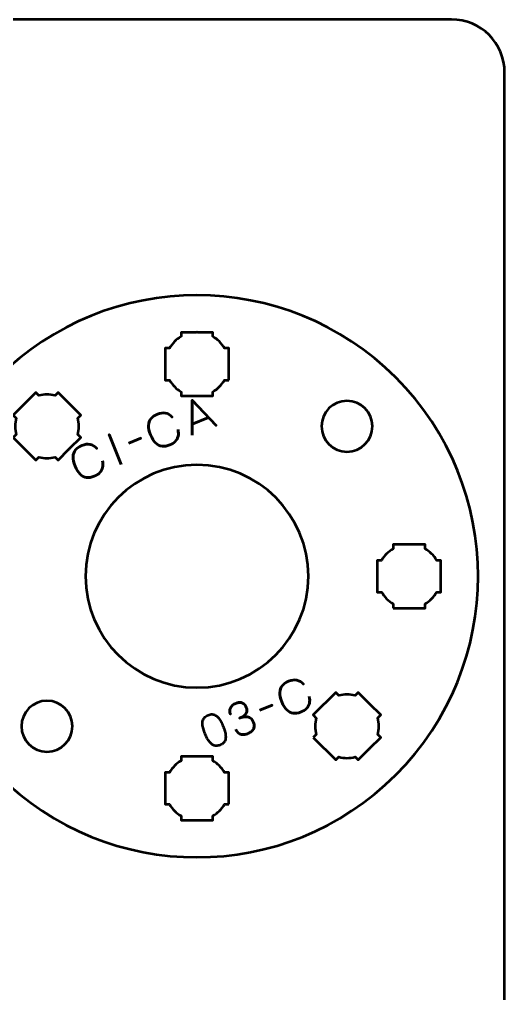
# Model space of a CAD drawing. Header units: centimetres. Extents: x -21 to 0, y -29.7 to 0.
# Drawn here: x -4.57 to 0.01, y -9.18 to 0 of the extents above; entities that cross this region are included whole.
import ezdxf

# ---------------------------------------------------------------- set-up
doc = ezdxf.new("R2010")
doc.units = ezdxf.units.CM
doc.header["$MEASUREMENT"] = 0
doc.layers.add('Layer 1', color=7, linetype='Continuous')

msp = doc.modelspace()

# ---------------------------------------------------------------- linework, layer by layer
at = {"layer": 'Layer 1', "color": 1, "lineweight": 53}
msp.add_open_spline([(-21.00003, -29.19995), (-21.00003, -29.19995), (-21.00003, -5.29992), (-21.00003, -5.29992), (-21.00003, -5.29992), (-21.00003, -5.21709), (-20.93286, -5.14992), (-20.85003, -5.14992), (-20.85003, -5.14992), (-20.7672, -5.14992), (-20.70003, -5.08275), (-20.70003, -4.99992), (-20.70003, -4.99992), (-20.70003, -4.91709), (-20.7672, -4.84992), (-20.85003, -4.84992), (-20.85003, -4.84992), (-20.93286, -4.84992), (-21.00003, -4.78275), (-21.00003, -4.69992), (-21.00003, -4.69992), (-21.00003, -4.61709), (-20.93286, -4.54992), (-20.85003, -4.54992), (-20.85003, -4.54992), (-20.7672, -4.54992), (-20.70003, -4.48275), (-20.70003, -4.39992), (-20.70003, -4.39992), (-20.70003, -4.31709), (-20.7672, -4.24992), (-20.85003, -4.24992), (-20.85003, -4.24992), (-20.93286, -4.24992), (-21.00003, -4.18275), (-21.00003, -4.09992), (-21.00003, -4.09992), (-21.00003, -4.01709), (-20.93286, -3.94992), (-20.85003, -3.94992), (-20.85003, -3.94992), (-20.7672, -3.94992), (-20.70003, -3.88275), (-20.70003, -3.79992), (-20.70003, -3.79992), (-20.70003, -3.71709), (-20.7672, -3.64992), (-20.85003, -3.64992), (-20.85003, -3.64992), (-20.93286, -3.64992), (-21.00003, -3.58275), (-21.00003, -3.49992), (-21.00003, -3.49992), (-21.00003, -3.41709), (-20.93286, -3.34992), (-20.85003, -3.34992), (-20.85003, -3.34992), (-20.7672, -3.34992), (-20.70003, -3.28275), (-20.70003, -3.19992), (-20.70003, -3.19992), (-20.70003, -3.11709), (-20.7672, -3.04992), (-20.85003, -3.04992), (-20.85003, -3.04992), (-20.93286, -3.04992), (-21.00003, -2.98275), (-21.00003, -2.89992), (-21.00003, -2.89992), (-21.00003, -2.81709), (-20.93286, -2.74992), (-20.85003, -2.74992), (-20.85003, -2.74992), (-20.7672, -2.74992), (-20.70003, -2.68275), (-20.70003, -2.59992), (-20.70003, -2.59992), (-20.70003, -2.51709), (-20.7672, -2.44992), (-20.85003, -2.44992), (-20.85003, -2.44992), (-20.93286, -2.44992), (-21.00003, -2.38275), (-21.00003, -2.29992), (-21.00003, -2.29992), (-21.00003, -2.21709), (-20.93286, -2.14992), (-20.85003, -2.14992), (-20.85003, -2.14992), (-20.7672, -2.14992), (-20.70003, -2.08275), (-20.70003, -1.99992), (-20.70003, -1.99992), (-20.70003, -1.91709), (-20.7672, -1.84992), (-20.85003, -1.84992), (-20.85003, -1.84992), (-20.93286, -1.84992), (-21.00003, -1.78275), (-21.00003, -1.69992), (-21.00003, -1.69992), (-21.00003, -1.61709), (-20.93286, -1.54992), (-20.85003, -1.54992), (-20.85003, -1.54992), (-20.7672, -1.54992), (-20.70003, -1.48275), (-20.70003, -1.39992), (-20.70003, -1.39992), (-20.70003, -1.31709), (-20.7672, -1.24992), (-20.85003, -1.24992), (-20.85003, -1.24992), (-20.93286, -1.24992), (-21.00003, -1.18275), (-21.00003, -1.09992), (-21.00003, -1.09992), (-21.00003, -1.09992), (-21.00003, -0.49992), (-21.00003, -0.49992), (-21.00003, -0.49992), (-21.00003, -0.22295), (-20.77694, 0.00004), (-20.49994, 0.00004), (-20.49994, 0.00004), (-20.49994, 0.00004), (-0.50008, 0.00004), (-0.50008, 0.00004), (-0.50008, 0.00004), (-0.22294, 0.00004), (0.00002, -0.22295), (0.00002, -0.49992), (0.00002, -0.49992), (0.00002, -0.49992), (0.00002, -29.19995), (0.00002, -29.19995), (0.00002, -29.19995), (0.00002, -29.47695), (-0.22294, -29.70004), (-0.50008, -29.70004), (-0.50008, -29.70004), (-0.50008, -29.70004), (-20.49994, -29.70004), (-20.49994, -29.70004), (-20.49994, -29.70004), (-20.77694, -29.70004), (-21.00003, -29.47695), (-21.00003, -29.19995)], degree=3, knots=[0, 0, 0, 0, 0.027027, 0.027027, 0.027027, 0.027027, 0.0540541, 0.0540541, 0.0540541, 0.0540541, 0.0810811, 0.0810811, 0.0810811, 0.0810811, 0.1081081, 0.1081081, 0.1081081, 0.1081081, 0.1351351, 0.1351351, 0.1351351, 0.1351351, 0.1621622, 0.1621622, 0.1621622, 0.1621622, 0.1891892, 0.1891892, 0.1891892, 0.1891892, 0.2162162, 0.2162162, 0.2162162, 0.2162162, 0.2432432, 0.2432432, 0.2432432, 0.2432432, 0.2702703, 0.2702703, 0.2702703, 0.2702703, 0.2972973, 0.2972973, 0.2972973, 0.2972973, 0.3243243, 0.3243243, 0.3243243, 0.3243243, 0.3513514, 0.3513514, 0.3513514, 0.3513514, 0.3783784, 0.3783784, 0.3783784, 0.3783784, 0.4054054, 0.4054054, 0.4054054, 0.4054054, 0.4324324, 0.4324324, 0.4324324, 0.4324324, 0.4594595, 0.4594595, 0.4594595, 0.4594595, 0.4864865, 0.4864865, 0.4864865, 0.4864865, 0.5135135, 0.5135135, 0.5135135, 0.5135135, 0.5405405, 0.5405405, 0.5405405, 0.5405405, 0.5675676, 0.5675676, 0.5675676, 0.5675676, 0.5945946, 0.5945946, 0.5945946, 0.5945946, 0.6216216, 0.6216216, 0.6216216, 0.6216216, 0.6486486, 0.6486486, 0.6486486, 0.6486486, 0.6756757, 0.6756757, 0.6756757, 0.6756757, 0.7027027, 0.7027027, 0.7027027, 0.7027027, 0.7297297, 0.7297297, 0.7297297, 0.7297297, 0.7567568, 0.7567568, 0.7567568, 0.7567568, 0.7837838, 0.7837838, 0.7837838, 0.7837838, 0.8108108, 0.8108108, 0.8108108, 0.8108108, 0.8378378, 0.8378378, 0.8378378, 0.8378378, 0.8648649, 0.8648649, 0.8648649, 0.8648649, 0.8918919, 0.8918919, 0.8918919, 0.8918919, 0.9189189, 0.9189189, 0.9189189, 0.9189189, 0.9459459, 0.9459459, 0.9459459, 0.9459459, 0.972973, 0.972973, 0.972973, 0.972973, 1, 1, 1, 1], dxfattribs=at)
at = {"layer": 'Layer 1', "color": 3, "lineweight": 53}
msp.add_open_spline([(-4.77383, -3.37616), (-3.73913, -2.34146), (-2.06089, -2.34146), (-1.02616, -3.37619), (-1.02616, -3.37619), (0.00854, -4.41089), (0.00854, -6.08913), (-1.02616, -7.12383), (-1.02616, -7.12383), (-2.06089, -8.15855), (-3.73913, -8.15855), (-4.77383, -7.12385), (-4.77383, -7.12385), (-5.80856, -6.08913), (-5.80856, -4.41089), (-4.77383, -3.37616)], degree=3, knots=[0, 0, 0, 0, 0.25, 0.25, 0.25, 0.25, 0.5, 0.5, 0.5, 0.5, 0.75, 0.75, 0.75, 0.75, 1, 1, 1, 1], dxfattribs=at)
at = {"layer": 'Layer 1', "lineweight": 53}
for points, knots in [([(-2.59998, -3.39998), (-2.59998, -3.39998), (-2.64018, -3.39998), (-2.64018, -3.39998), (-2.64018, -3.39998), (-2.66651, -3.4455), (-2.70447, -3.48343), (-2.74998, -3.50976), (-2.74998, -3.50976), (-2.74998, -3.50976), (-2.74998, -3.54998), (-2.74998, -3.54998), (-2.74998, -3.54998), (-2.74998, -3.54998), (-3.04998, -3.54998), (-3.04998, -3.54998), (-3.04998, -3.54998), (-3.04998, -3.54998), (-3.04998, -3.50979), (-3.04998, -3.50979), (-3.04998, -3.50979), (-3.09551, -3.48346), (-3.1335, -3.44551), (-3.15986, -3.39998), (-3.15986, -3.39998), (-3.15986, -3.39998), (-3.19998, -3.39998), (-3.19998, -3.39998), (-3.19998, -3.39998), (-3.19998, -3.39998), (-3.19998, -3.25456), (-3.19998, -3.25456), (-3.19998, -3.25456), (-3.19998, -3.25456), (-3.20004, -3.24991), (-3.20004, -3.24991), (-3.20004, -3.24991), (-3.20004, -3.24991), (-3.19998, -3.24527), (-3.19998, -3.24527), (-3.19998, -3.24527), (-3.19998, -3.24527), (-3.19998, -3.09998), (-3.19998, -3.09998), (-3.19998, -3.09998), (-3.19998, -3.09998), (-3.15991, -3.09998), (-3.15991, -3.09998), (-3.15991, -3.09998), (-3.13356, -3.05441), (-3.09556, -3.0164), (-3.04998, -2.99004), (-3.04998, -2.99004), (-3.04998, -2.99004), (-3.04998, -2.94998), (-3.04998, -2.94998), (-3.04998, -2.94998), (-3.04998, -2.94998), (-2.9067, -2.94998), (-2.9067, -2.94998), (-2.9067, -2.94998), (-2.9067, -2.94998), (-2.90003, -2.9499), (-2.90003, -2.9499), (-2.90003, -2.9499), (-2.90003, -2.9499), (-2.89335, -2.94998), (-2.89335, -2.94998), (-2.89335, -2.94998), (-2.89335, -2.94998), (-2.74998, -2.94998), (-2.74998, -2.94998), (-2.74998, -2.94998), (-2.74998, -2.94998), (-2.74998, -2.99008), (-2.74998, -2.99008), (-2.74998, -2.99008), (-2.70444, -3.01644), (-2.66646, -3.05443), (-2.64013, -3.09998), (-2.64013, -3.09998), (-2.64013, -3.09998), (-2.59998, -3.09998), (-2.59998, -3.09998), (-2.59998, -3.09998), (-2.59998, -3.09998), (-2.59998, -3.39998), (-2.59998, -3.39998)], [0, 0, 0, 0, 0.0454545, 0.0454545, 0.0454545, 0.0454545, 0.0909091, 0.0909091, 0.0909091, 0.0909091, 0.1363636, 0.1363636, 0.1363636, 0.1363636, 0.1818182, 0.1818182, 0.1818182, 0.1818182, 0.2272727, 0.2272727, 0.2272727, 0.2272727, 0.2727273, 0.2727273, 0.2727273, 0.2727273, 0.3181818, 0.3181818, 0.3181818, 0.3181818, 0.3636364, 0.3636364, 0.3636364, 0.3636364, 0.4090909, 0.4090909, 0.4090909, 0.4090909, 0.4545455, 0.4545455, 0.4545455, 0.4545455, 0.5, 0.5, 0.5, 0.5, 0.5454545, 0.5454545, 0.5454545, 0.5454545, 0.5909091, 0.5909091, 0.5909091, 0.5909091, 0.6363636, 0.6363636, 0.6363636, 0.6363636, 0.6818182, 0.6818182, 0.6818182, 0.6818182, 0.7272727, 0.7272727, 0.7272727, 0.7272727, 0.7727273, 0.7727273, 0.7727273, 0.7727273, 0.8181818, 0.8181818, 0.8181818, 0.8181818, 0.8636364, 0.8636364, 0.8636364, 0.8636364, 0.9090909, 0.9090909, 0.9090909, 0.9090909, 0.9545455, 0.9545455, 0.9545455, 0.9545455, 1, 1, 1, 1]), ([(-4.63246, -3.94182), (-4.63246, -3.94182), (-4.60404, -3.91339), (-4.60404, -3.91339), (-4.60404, -3.91339), (-4.61761, -3.86259), (-4.61759, -3.80893), (-4.60402, -3.75813), (-4.60402, -3.75813), (-4.60402, -3.75813), (-4.63246, -3.72969), (-4.63246, -3.72969), (-4.63246, -3.72969), (-4.63246, -3.72969), (-4.42033, -3.51756), (-4.42033, -3.51756), (-4.42033, -3.51756), (-4.42033, -3.51756), (-4.39191, -3.54597), (-4.39191, -3.54597), (-4.39191, -3.54597), (-4.3411, -3.5324), (-4.2874, -3.53237), (-4.23657, -3.54593), (-4.23657, -3.54593), (-4.23657, -3.54593), (-4.2082, -3.51756), (-4.2082, -3.51756), (-4.2082, -3.51756), (-4.2082, -3.51756), (-4.10537, -3.62038), (-4.10537, -3.62038), (-4.10537, -3.62038), (-4.10537, -3.62038), (-4.10204, -3.62363), (-4.10204, -3.62363), (-4.10204, -3.62363), (-4.10204, -3.62363), (-4.0988, -3.62695), (-4.0988, -3.62695), (-4.0988, -3.62695), (-4.0988, -3.62695), (-3.99607, -3.72969), (-3.99607, -3.72969), (-3.99607, -3.72969), (-3.99607, -3.72969), (-4.0244, -3.75802), (-4.0244, -3.75802), (-4.0244, -3.75802), (-4.01081, -3.80888), (-4.0108, -3.86262), (-4.02439, -3.91349), (-4.02439, -3.91349), (-4.02439, -3.91349), (-3.99607, -3.94182), (-3.99607, -3.94182), (-3.99607, -3.94182), (-3.99607, -3.94182), (-4.09738, -4.04313), (-4.09738, -4.04313), (-4.09738, -4.04313), (-4.09738, -4.04313), (-4.10204, -4.04791), (-4.10204, -4.04791), (-4.10204, -4.04791), (-4.10204, -4.04791), (-4.10682, -4.05257), (-4.10682, -4.05257), (-4.10682, -4.05257), (-4.10682, -4.05257), (-4.2082, -4.15395), (-4.2082, -4.15395), (-4.2082, -4.15395), (-4.2082, -4.15395), (-4.23655, -4.1256), (-4.23655, -4.1256), (-4.23655, -4.1256), (-4.2874, -4.13916), (-4.34111, -4.13915), (-4.39194, -4.12556), (-4.39194, -4.12556), (-4.39194, -4.12556), (-4.42033, -4.15395), (-4.42033, -4.15395), (-4.42033, -4.15395), (-4.42033, -4.15395), (-4.63246, -3.94182), (-4.63246, -3.94182)], [0, 0, 0, 0, 0.0454545, 0.0454545, 0.0454545, 0.0454545, 0.0909091, 0.0909091, 0.0909091, 0.0909091, 0.1363636, 0.1363636, 0.1363636, 0.1363636, 0.1818182, 0.1818182, 0.1818182, 0.1818182, 0.2272727, 0.2272727, 0.2272727, 0.2272727, 0.2727273, 0.2727273, 0.2727273, 0.2727273, 0.3181818, 0.3181818, 0.3181818, 0.3181818, 0.3636364, 0.3636364, 0.3636364, 0.3636364, 0.4090909, 0.4090909, 0.4090909, 0.4090909, 0.4545455, 0.4545455, 0.4545455, 0.4545455, 0.5, 0.5, 0.5, 0.5, 0.5454545, 0.5454545, 0.5454545, 0.5454545, 0.5909091, 0.5909091, 0.5909091, 0.5909091, 0.6363636, 0.6363636, 0.6363636, 0.6363636, 0.6818182, 0.6818182, 0.6818182, 0.6818182, 0.7272727, 0.7272727, 0.7272727, 0.7272727, 0.7727273, 0.7727273, 0.7727273, 0.7727273, 0.8181818, 0.8181818, 0.8181818, 0.8181818, 0.8636364, 0.8636364, 0.8636364, 0.8636364, 0.9090909, 0.9090909, 0.9090909, 0.9090909, 0.9545455, 0.9545455, 0.9545455, 0.9545455, 1, 1, 1, 1]), ([(-1.48581, -3.59578), (-1.35329, -3.59578), (-1.24581, -3.70325), (-1.24581, -3.83578), (-1.24581, -3.83578), (-1.24581, -3.9683), (-1.35329, -4.07578), (-1.48581, -4.07578), (-1.48581, -4.07578), (-1.61834, -4.07578), (-1.72582, -3.9683), (-1.72582, -3.83578), (-1.72582, -3.83578), (-1.72582, -3.70325), (-1.61834, -3.59578), (-1.48581, -3.59578)], [0, 0, 0, 0, 0.25, 0.25, 0.25, 0.25, 0.5, 0.5, 0.5, 0.5, 0.75, 0.75, 0.75, 0.75, 1, 1, 1, 1]), ([(-2.90003, -4.19992), (-2.32023, -4.19992), (-1.85002, -4.67013), (-1.85002, -5.24993), (-1.85002, -5.24993), (-1.85002, -5.82973), (-2.32023, -6.29994), (-2.90003, -6.29994), (-2.90003, -6.29994), (-3.47983, -6.29994), (-3.95004, -5.82973), (-3.95004, -5.24993), (-3.95004, -5.24993), (-3.95004, -4.67013), (-3.47983, -4.19992), (-2.90003, -4.19992)], [0, 0, 0, 0, 0.25, 0.25, 0.25, 0.25, 0.5, 0.5, 0.5, 0.5, 0.75, 0.75, 0.75, 0.75, 1, 1, 1, 1]), ([(-1.05005, -5.54997), (-1.05005, -5.54997), (-1.05005, -5.50977), (-1.05005, -5.50977), (-1.05005, -5.50977), (-1.09557, -5.48344), (-1.1335, -5.44548), (-1.15983, -5.39997), (-1.15983, -5.39997), (-1.15983, -5.39997), (-1.20005, -5.39997), (-1.20005, -5.39997), (-1.20005, -5.39997), (-1.20005, -5.39997), (-1.20005, -5.09997), (-1.20005, -5.09997), (-1.20005, -5.09997), (-1.20005, -5.09997), (-1.15986, -5.09997), (-1.15986, -5.09997), (-1.15986, -5.09997), (-1.13353, -5.05444), (-1.09558, -5.01645), (-1.05005, -4.99009), (-1.05005, -4.99009), (-1.05005, -4.99009), (-1.05005, -4.94997), (-1.05005, -4.94997), (-1.05005, -4.94997), (-1.05005, -4.94997), (-0.90463, -4.94997), (-0.90463, -4.94997), (-0.90463, -4.94997), (-0.90463, -4.94997), (-0.89998, -4.94991), (-0.89998, -4.94991), (-0.89998, -4.94991), (-0.89998, -4.94991), (-0.89534, -4.94997), (-0.89534, -4.94997), (-0.89534, -4.94997), (-0.89534, -4.94997), (-0.75005, -4.94997), (-0.75005, -4.94997), (-0.75005, -4.94997), (-0.75005, -4.94997), (-0.75005, -4.99004), (-0.75005, -4.99004), (-0.75005, -4.99004), (-0.70448, -5.01639), (-0.66647, -5.05439), (-0.64011, -5.09997), (-0.64011, -5.09997), (-0.64011, -5.09997), (-0.60005, -5.09997), (-0.60005, -5.09997), (-0.60005, -5.09997), (-0.60005, -5.09997), (-0.60005, -5.24325), (-0.60005, -5.24325), (-0.60005, -5.24325), (-0.60005, -5.24325), (-0.59997, -5.24992), (-0.59997, -5.24992), (-0.59997, -5.24992), (-0.59997, -5.24992), (-0.60005, -5.2566), (-0.60005, -5.2566), (-0.60005, -5.2566), (-0.60005, -5.2566), (-0.60005, -5.39997), (-0.60005, -5.39997), (-0.60005, -5.39997), (-0.60005, -5.39997), (-0.64015, -5.39997), (-0.64015, -5.39997), (-0.64015, -5.39997), (-0.66651, -5.44551), (-0.7045, -5.48349), (-0.75005, -5.50982), (-0.75005, -5.50982), (-0.75005, -5.50982), (-0.75005, -5.54997), (-0.75005, -5.54997), (-0.75005, -5.54997), (-0.75005, -5.54997), (-1.05005, -5.54997), (-1.05005, -5.54997)], [0, 0, 0, 0, 0.0454545, 0.0454545, 0.0454545, 0.0454545, 0.0909091, 0.0909091, 0.0909091, 0.0909091, 0.1363636, 0.1363636, 0.1363636, 0.1363636, 0.1818182, 0.1818182, 0.1818182, 0.1818182, 0.2272727, 0.2272727, 0.2272727, 0.2272727, 0.2727273, 0.2727273, 0.2727273, 0.2727273, 0.3181818, 0.3181818, 0.3181818, 0.3181818, 0.3636364, 0.3636364, 0.3636364, 0.3636364, 0.4090909, 0.4090909, 0.4090909, 0.4090909, 0.4545455, 0.4545455, 0.4545455, 0.4545455, 0.5, 0.5, 0.5, 0.5, 0.5454545, 0.5454545, 0.5454545, 0.5454545, 0.5909091, 0.5909091, 0.5909091, 0.5909091, 0.6363636, 0.6363636, 0.6363636, 0.6363636, 0.6818182, 0.6818182, 0.6818182, 0.6818182, 0.7272727, 0.7272727, 0.7272727, 0.7272727, 0.7727273, 0.7727273, 0.7727273, 0.7727273, 0.8181818, 0.8181818, 0.8181818, 0.8181818, 0.8636364, 0.8636364, 0.8636364, 0.8636364, 0.9090909, 0.9090909, 0.9090909, 0.9090909, 0.9545455, 0.9545455, 0.9545455, 0.9545455, 1, 1, 1, 1]), ([(-4.31424, -6.4242), (-4.18172, -6.4242), (-4.07424, -6.53168), (-4.07424, -6.6642), (-4.07424, -6.6642), (-4.07424, -6.79673), (-4.18172, -6.9042), (-4.31424, -6.9042), (-4.31424, -6.9042), (-4.44677, -6.9042), (-4.55424, -6.79673), (-4.55424, -6.6642), (-4.55424, -6.6642), (-4.55424, -6.53168), (-4.44677, -6.4242), (-4.31424, -6.4242)], [0, 0, 0, 0, 0.25, 0.25, 0.25, 0.25, 0.5, 0.5, 0.5, 0.5, 0.75, 0.75, 0.75, 0.75, 1, 1, 1, 1]), ([(-1.80404, -6.77025), (-1.80404, -6.77025), (-1.77561, -6.74182), (-1.77561, -6.74182), (-1.77561, -6.74182), (-1.78918, -6.69102), (-1.78916, -6.63735), (-1.7756, -6.58655), (-1.7756, -6.58655), (-1.7756, -6.58655), (-1.80404, -6.55812), (-1.80404, -6.55812), (-1.80404, -6.55812), (-1.80404, -6.55812), (-1.5919, -6.34598), (-1.5919, -6.34598), (-1.5919, -6.34598), (-1.5919, -6.34598), (-1.56349, -6.3744), (-1.56349, -6.3744), (-1.56349, -6.3744), (-1.51267, -6.36083), (-1.45898, -6.3608), (-1.40814, -6.37435), (-1.40814, -6.37435), (-1.40814, -6.37435), (-1.37977, -6.34598), (-1.37977, -6.34598), (-1.37977, -6.34598), (-1.37977, -6.34598), (-1.27695, -6.44881), (-1.27695, -6.44881), (-1.27695, -6.44881), (-1.27695, -6.44881), (-1.27361, -6.45206), (-1.27361, -6.45206), (-1.27361, -6.45206), (-1.27361, -6.45206), (-1.27038, -6.45538), (-1.27038, -6.45538), (-1.27038, -6.45538), (-1.27038, -6.45538), (-1.16764, -6.55812), (-1.16764, -6.55812), (-1.16764, -6.55812), (-1.16764, -6.55812), (-1.19597, -6.58645), (-1.19597, -6.58645), (-1.19597, -6.58645), (-1.18238, -6.6373), (-1.18238, -6.69105), (-1.19597, -6.74192), (-1.19597, -6.74192), (-1.19597, -6.74192), (-1.16764, -6.77025), (-1.16764, -6.77025), (-1.16764, -6.77025), (-1.16764, -6.77025), (-1.26896, -6.87156), (-1.26896, -6.87156), (-1.26896, -6.87156), (-1.26896, -6.87156), (-1.27361, -6.87633), (-1.27361, -6.87633), (-1.27361, -6.87633), (-1.27361, -6.87633), (-1.27839, -6.881), (-1.27839, -6.881), (-1.27839, -6.881), (-1.27839, -6.881), (-1.37977, -6.98238), (-1.37977, -6.98238), (-1.37977, -6.98238), (-1.37977, -6.98238), (-1.40813, -6.95402), (-1.40813, -6.95402), (-1.40813, -6.95402), (-1.45897, -6.96759), (-1.51269, -6.96758), (-1.56351, -6.95399), (-1.56351, -6.95399), (-1.56351, -6.95399), (-1.5919, -6.98238), (-1.5919, -6.98238), (-1.5919, -6.98238), (-1.5919, -6.98238), (-1.80404, -6.77025), (-1.80404, -6.77025)], [0, 0, 0, 0, 0.0454545, 0.0454545, 0.0454545, 0.0454545, 0.0909091, 0.0909091, 0.0909091, 0.0909091, 0.1363636, 0.1363636, 0.1363636, 0.1363636, 0.1818182, 0.1818182, 0.1818182, 0.1818182, 0.2272727, 0.2272727, 0.2272727, 0.2272727, 0.2727273, 0.2727273, 0.2727273, 0.2727273, 0.3181818, 0.3181818, 0.3181818, 0.3181818, 0.3636364, 0.3636364, 0.3636364, 0.3636364, 0.4090909, 0.4090909, 0.4090909, 0.4090909, 0.4545455, 0.4545455, 0.4545455, 0.4545455, 0.5, 0.5, 0.5, 0.5, 0.5454545, 0.5454545, 0.5454545, 0.5454545, 0.5909091, 0.5909091, 0.5909091, 0.5909091, 0.6363636, 0.6363636, 0.6363636, 0.6363636, 0.6818182, 0.6818182, 0.6818182, 0.6818182, 0.7272727, 0.7272727, 0.7272727, 0.7272727, 0.7727273, 0.7727273, 0.7727273, 0.7727273, 0.8181818, 0.8181818, 0.8181818, 0.8181818, 0.8636364, 0.8636364, 0.8636364, 0.8636364, 0.9090909, 0.9090909, 0.9090909, 0.9090909, 0.9545455, 0.9545455, 0.9545455, 0.9545455, 1, 1, 1, 1]), ([(-2.59998, -7.39998), (-2.59998, -7.39998), (-2.64018, -7.39998), (-2.64018, -7.39998), (-2.64018, -7.39998), (-2.66651, -7.4455), (-2.70447, -7.48343), (-2.74998, -7.50976), (-2.74998, -7.50976), (-2.74998, -7.50976), (-2.74998, -7.54998), (-2.74998, -7.54998), (-2.74998, -7.54998), (-2.74998, -7.54998), (-3.04998, -7.54998), (-3.04998, -7.54998), (-3.04998, -7.54998), (-3.04998, -7.54998), (-3.04998, -7.50979), (-3.04998, -7.50979), (-3.04998, -7.50979), (-3.09551, -7.48346), (-3.1335, -7.44551), (-3.15986, -7.39998), (-3.15986, -7.39998), (-3.15986, -7.39998), (-3.19998, -7.39998), (-3.19998, -7.39998), (-3.19998, -7.39998), (-3.19998, -7.39998), (-3.19998, -7.25456), (-3.19998, -7.25456), (-3.19998, -7.25456), (-3.19998, -7.25456), (-3.20004, -7.24991), (-3.20004, -7.24991), (-3.20004, -7.24991), (-3.20004, -7.24991), (-3.19998, -7.24527), (-3.19998, -7.24527), (-3.19998, -7.24527), (-3.19998, -7.24527), (-3.19998, -7.09998), (-3.19998, -7.09998), (-3.19998, -7.09998), (-3.19998, -7.09998), (-3.15991, -7.09998), (-3.15991, -7.09998), (-3.15991, -7.09998), (-3.13356, -7.05441), (-3.09556, -7.0164), (-3.04998, -6.99004), (-3.04998, -6.99004), (-3.04998, -6.99004), (-3.04998, -6.94998), (-3.04998, -6.94998), (-3.04998, -6.94998), (-3.04998, -6.94998), (-2.9067, -6.94998), (-2.9067, -6.94998), (-2.9067, -6.94998), (-2.9067, -6.94998), (-2.90003, -6.9499), (-2.90003, -6.9499), (-2.90003, -6.9499), (-2.90003, -6.9499), (-2.89335, -6.94998), (-2.89335, -6.94998), (-2.89335, -6.94998), (-2.89335, -6.94998), (-2.74998, -6.94998), (-2.74998, -6.94998), (-2.74998, -6.94998), (-2.74998, -6.94998), (-2.74998, -6.99008), (-2.74998, -6.99008), (-2.74998, -6.99008), (-2.70444, -7.01644), (-2.66646, -7.05443), (-2.64013, -7.09998), (-2.64013, -7.09998), (-2.64013, -7.09998), (-2.59998, -7.09998), (-2.59998, -7.09998), (-2.59998, -7.09998), (-2.59998, -7.09998), (-2.59998, -7.39998), (-2.59998, -7.39998)], [0, 0, 0, 0, 0.0454545, 0.0454545, 0.0454545, 0.0454545, 0.0909091, 0.0909091, 0.0909091, 0.0909091, 0.1363636, 0.1363636, 0.1363636, 0.1363636, 0.1818182, 0.1818182, 0.1818182, 0.1818182, 0.2272727, 0.2272727, 0.2272727, 0.2272727, 0.2727273, 0.2727273, 0.2727273, 0.2727273, 0.3181818, 0.3181818, 0.3181818, 0.3181818, 0.3636364, 0.3636364, 0.3636364, 0.3636364, 0.4090909, 0.4090909, 0.4090909, 0.4090909, 0.4545455, 0.4545455, 0.4545455, 0.4545455, 0.5, 0.5, 0.5, 0.5, 0.5454545, 0.5454545, 0.5454545, 0.5454545, 0.5909091, 0.5909091, 0.5909091, 0.5909091, 0.6363636, 0.6363636, 0.6363636, 0.6363636, 0.6818182, 0.6818182, 0.6818182, 0.6818182, 0.7272727, 0.7272727, 0.7272727, 0.7272727, 0.7727273, 0.7727273, 0.7727273, 0.7727273, 0.8181818, 0.8181818, 0.8181818, 0.8181818, 0.8636364, 0.8636364, 0.8636364, 0.8636364, 0.9090909, 0.9090909, 0.9090909, 0.9090909, 0.9545455, 0.9545455, 0.9545455, 0.9545455, 1, 1, 1, 1])]:
    msp.add_open_spline(points, degree=3, knots=knots, dxfattribs=at)
at = {"layer": 'Layer 1', "color": 5, "lineweight": 53}
for points, knots in [([(-2.94455, -3.91898), (-2.94455, -3.91898), (-2.94662, -3.59066), (-2.94662, -3.59066), (-2.94662, -3.59066), (-2.94662, -3.59066), (-2.71967, -3.82809), (-2.71967, -3.82809), (-2.71967, -3.82809), (-2.71967, -3.82809), (-2.94662, -3.59066), (-2.94662, -3.59066), (-2.94662, -3.59066), (-2.94662, -3.59066), (-2.94455, -3.91898), (-2.94455, -3.91898)], [0, 0, 0, 0, 0.25, 0.25, 0.25, 0.25, 0.5, 0.5, 0.5, 0.5, 0.75, 0.75, 0.75, 0.75, 1, 1, 1, 1]), ([(-3.07828, -3.86592), (-3.07348, -3.8901), (-3.07324, -3.91155), (-3.0777, -3.93021), (-3.0777, -3.93021), (-3.08217, -3.94887), (-3.09106, -3.96494), (-3.1043, -3.97845), (-3.1043, -3.97845), (-3.11755, -3.99194), (-3.13492, -4.00302), (-3.15639, -4.01165), (-3.15639, -4.01165), (-3.18251, -4.02228), (-3.20668, -4.02617), (-3.22902, -4.02329), (-3.22902, -4.02329), (-3.25136, -4.02042), (-3.27159, -4.01021), (-3.28978, -3.9927), (-3.28978, -3.9927), (-3.30797, -3.97512), (-3.32384, -3.94971), (-3.33738, -3.9163), (-3.33738, -3.9163), (-3.35077, -3.88295), (-3.35701, -3.85368), (-3.35616, -3.82843), (-3.35616, -3.82843), (-3.35523, -3.80318), (-3.34778, -3.78179), (-3.33372, -3.76414), (-3.33372, -3.76414), (-3.31967, -3.74648), (-3.29958, -3.73247), (-3.27345, -3.72197), (-3.27345, -3.72197), (-3.24555, -3.71057), (-3.21977, -3.70713), (-3.1961, -3.7115), (-3.1961, -3.7115), (-3.17242, -3.71587), (-3.15117, -3.72883), (-3.1323, -3.75037), (-3.1323, -3.75037), (-3.15117, -3.72883), (-3.17242, -3.71587), (-3.1961, -3.7115), (-3.1961, -3.7115), (-3.21977, -3.70713), (-3.24555, -3.71057), (-3.27345, -3.72197), (-3.27345, -3.72197), (-3.29958, -3.73247), (-3.31967, -3.74648), (-3.33372, -3.76414), (-3.33372, -3.76414), (-3.34778, -3.78179), (-3.35523, -3.80318), (-3.35616, -3.82843), (-3.35616, -3.82843), (-3.35701, -3.85368), (-3.35077, -3.88295), (-3.33738, -3.9163), (-3.33738, -3.9163), (-3.32384, -3.94971), (-3.30797, -3.97512), (-3.28978, -3.9927), (-3.28978, -3.9927), (-3.27159, -4.01021), (-3.25136, -4.02042), (-3.22902, -4.02329), (-3.22902, -4.02329), (-3.20668, -4.02617), (-3.18251, -4.02228), (-3.15639, -4.01165), (-3.15639, -4.01165), (-3.13492, -4.00302), (-3.11755, -3.99194), (-3.1043, -3.97845), (-3.1043, -3.97845), (-3.09106, -3.96494), (-3.08217, -3.94887), (-3.0777, -3.93021), (-3.0777, -3.93021), (-3.07324, -3.91155), (-3.07348, -3.8901), (-3.07828, -3.86592)], [0, 0, 0, 0, 0.0454545, 0.0454545, 0.0454545, 0.0454545, 0.0909091, 0.0909091, 0.0909091, 0.0909091, 0.1363636, 0.1363636, 0.1363636, 0.1363636, 0.1818182, 0.1818182, 0.1818182, 0.1818182, 0.2272727, 0.2272727, 0.2272727, 0.2272727, 0.2727273, 0.2727273, 0.2727273, 0.2727273, 0.3181818, 0.3181818, 0.3181818, 0.3181818, 0.3636364, 0.3636364, 0.3636364, 0.3636364, 0.4090909, 0.4090909, 0.4090909, 0.4090909, 0.4545455, 0.4545455, 0.4545455, 0.4545455, 0.5, 0.5, 0.5, 0.5, 0.5454545, 0.5454545, 0.5454545, 0.5454545, 0.5909091, 0.5909091, 0.5909091, 0.5909091, 0.6363636, 0.6363636, 0.6363636, 0.6363636, 0.6818182, 0.6818182, 0.6818182, 0.6818182, 0.7272727, 0.7272727, 0.7272727, 0.7272727, 0.7727273, 0.7727273, 0.7727273, 0.7727273, 0.8181818, 0.8181818, 0.8181818, 0.8181818, 0.8636364, 0.8636364, 0.8636364, 0.8636364, 0.9090909, 0.9090909, 0.9090909, 0.9090909, 0.9545455, 0.9545455, 0.9545455, 0.9545455, 1, 1, 1, 1]), ([(-2.94527, -3.81561), (-2.94527, -3.81561), (-2.79141, -3.75345), (-2.79141, -3.75345), (-2.79141, -3.75345), (-2.79141, -3.75345), (-2.94527, -3.81561), (-2.94527, -3.81561)], [0, 0, 0, 0, 0.5, 0.5, 0.5, 0.5, 1, 1, 1, 1]), ([(-3.61363, -4.19654), (-3.61363, -4.19654), (-3.72793, -3.91352), (-3.72793, -3.91352), (-3.72793, -3.91352), (-3.72793, -3.91352), (-3.61363, -4.19654), (-3.61363, -4.19654)], [0, 0, 0, 0, 0.5, 0.5, 0.5, 0.5, 1, 1, 1, 1]), ([(-3.54331, -3.99424), (-3.54331, -3.99424), (-3.42909, -3.9481), (-3.42909, -3.9481), (-3.42909, -3.9481), (-3.42909, -3.9481), (-3.54331, -3.99424), (-3.54331, -3.99424)], [0, 0, 0, 0, 0.5, 0.5, 0.5, 0.5, 1, 1, 1, 1]), ([(-3.7897, -4.1606), (-3.7849, -4.18478), (-3.78466, -4.20623), (-3.78912, -4.22489), (-3.78912, -4.22489), (-3.79359, -4.24355), (-3.80248, -4.25962), (-3.81572, -4.27313), (-3.81572, -4.27313), (-3.82897, -4.28662), (-3.84634, -4.2977), (-3.86781, -4.30633), (-3.86781, -4.30633), (-3.89393, -4.31696), (-3.9181, -4.32085), (-3.94044, -4.31797), (-3.94044, -4.31797), (-3.96278, -4.3151), (-3.98301, -4.30489), (-4.0012, -4.28738), (-4.0012, -4.28738), (-4.01939, -4.2698), (-4.03526, -4.24439), (-4.0488, -4.21098), (-4.0488, -4.21098), (-4.06219, -4.17763), (-4.06843, -4.14836), (-4.06758, -4.12311), (-4.06758, -4.12311), (-4.06665, -4.09786), (-4.0592, -4.07647), (-4.04514, -4.05882), (-4.04514, -4.05882), (-4.03109, -4.04116), (-4.011, -4.02715), (-3.98487, -4.01665), (-3.98487, -4.01665), (-3.95697, -4.00525), (-3.93119, -4.00181), (-3.90752, -4.00618), (-3.90752, -4.00618), (-3.88384, -4.01055), (-3.86259, -4.02351), (-3.84372, -4.04505), (-3.84372, -4.04505), (-3.86259, -4.02351), (-3.88384, -4.01055), (-3.90752, -4.00618), (-3.90752, -4.00618), (-3.93119, -4.00181), (-3.95697, -4.00525), (-3.98487, -4.01665), (-3.98487, -4.01665), (-4.011, -4.02715), (-4.03109, -4.04116), (-4.04514, -4.05882), (-4.04514, -4.05882), (-4.0592, -4.07647), (-4.06665, -4.09786), (-4.06758, -4.12311), (-4.06758, -4.12311), (-4.06843, -4.14836), (-4.06219, -4.17763), (-4.0488, -4.21098), (-4.0488, -4.21098), (-4.03526, -4.24439), (-4.01939, -4.2698), (-4.0012, -4.28738), (-4.0012, -4.28738), (-3.98301, -4.30489), (-3.96278, -4.3151), (-3.94044, -4.31797), (-3.94044, -4.31797), (-3.9181, -4.32085), (-3.89393, -4.31696), (-3.86781, -4.30633), (-3.86781, -4.30633), (-3.84634, -4.2977), (-3.82897, -4.28662), (-3.81572, -4.27313), (-3.81572, -4.27313), (-3.80248, -4.25962), (-3.79359, -4.24355), (-3.78912, -4.22489), (-3.78912, -4.22489), (-3.78466, -4.20623), (-3.7849, -4.18478), (-3.7897, -4.1606)], [0, 0, 0, 0, 0.0454545, 0.0454545, 0.0454545, 0.0454545, 0.0909091, 0.0909091, 0.0909091, 0.0909091, 0.1363636, 0.1363636, 0.1363636, 0.1363636, 0.1818182, 0.1818182, 0.1818182, 0.1818182, 0.2272727, 0.2272727, 0.2272727, 0.2272727, 0.2727273, 0.2727273, 0.2727273, 0.2727273, 0.3181818, 0.3181818, 0.3181818, 0.3181818, 0.3636364, 0.3636364, 0.3636364, 0.3636364, 0.4090909, 0.4090909, 0.4090909, 0.4090909, 0.4545455, 0.4545455, 0.4545455, 0.4545455, 0.5, 0.5, 0.5, 0.5, 0.5454545, 0.5454545, 0.5454545, 0.5454545, 0.5909091, 0.5909091, 0.5909091, 0.5909091, 0.6363636, 0.6363636, 0.6363636, 0.6363636, 0.6818182, 0.6818182, 0.6818182, 0.6818182, 0.7272727, 0.7272727, 0.7272727, 0.7272727, 0.7727273, 0.7727273, 0.7727273, 0.7727273, 0.8181818, 0.8181818, 0.8181818, 0.8181818, 0.8636364, 0.8636364, 0.8636364, 0.8636364, 0.9090909, 0.9090909, 0.9090909, 0.9090909, 0.9545455, 0.9545455, 0.9545455, 0.9545455, 1, 1, 1, 1]), ([(-1.84113, -6.38409), (-1.83633, -6.40827), (-1.83609, -6.42972), (-1.84055, -6.44838), (-1.84055, -6.44838), (-1.84502, -6.46704), (-1.85392, -6.48312), (-1.86716, -6.49662), (-1.86716, -6.49662), (-1.8804, -6.51012), (-1.89778, -6.52119), (-1.91924, -6.52982), (-1.91924, -6.52982), (-1.94536, -6.54046), (-1.96953, -6.54434), (-1.99187, -6.54146), (-1.99187, -6.54146), (-2.01421, -6.53859), (-2.03444, -6.52839), (-2.05263, -6.51087), (-2.05263, -6.51087), (-2.07082, -6.49329), (-2.08669, -6.46789), (-2.10023, -6.43447), (-2.10023, -6.43447), (-2.11362, -6.40112), (-2.11986, -6.37185), (-2.11901, -6.3466), (-2.11901, -6.3466), (-2.11808, -6.32135), (-2.11063, -6.29996), (-2.09657, -6.28231), (-2.09657, -6.28231), (-2.08252, -6.26465), (-2.06243, -6.25065), (-2.0363, -6.24015), (-2.0363, -6.24015), (-2.0084, -6.22874), (-1.98262, -6.22531), (-1.95895, -6.22967), (-1.95895, -6.22967), (-1.93528, -6.23404), (-1.91402, -6.247), (-1.89515, -6.26854), (-1.89515, -6.26854), (-1.91402, -6.247), (-1.93528, -6.23404), (-1.95895, -6.22967), (-1.95895, -6.22967), (-1.98262, -6.22531), (-2.0084, -6.22874), (-2.0363, -6.24015), (-2.0363, -6.24015), (-2.06243, -6.25065), (-2.08252, -6.26465), (-2.09657, -6.28231), (-2.09657, -6.28231), (-2.11063, -6.29996), (-2.11808, -6.32135), (-2.11901, -6.3466), (-2.11901, -6.3466), (-2.11986, -6.37185), (-2.11362, -6.40112), (-2.10023, -6.43447), (-2.10023, -6.43447), (-2.08669, -6.46789), (-2.07082, -6.49329), (-2.05263, -6.51087), (-2.05263, -6.51087), (-2.03444, -6.52839), (-2.01421, -6.53859), (-1.99187, -6.54146), (-1.99187, -6.54146), (-1.96953, -6.54434), (-1.94536, -6.54046), (-1.91924, -6.52982), (-1.91924, -6.52982), (-1.89778, -6.52119), (-1.8804, -6.51012), (-1.86716, -6.49662), (-1.86716, -6.49662), (-1.85392, -6.48312), (-1.84502, -6.46704), (-1.84055, -6.44838), (-1.84055, -6.44838), (-1.83609, -6.42972), (-1.83633, -6.40827), (-1.84113, -6.38409)], [0, 0, 0, 0, 0.0454545, 0.0454545, 0.0454545, 0.0454545, 0.0909091, 0.0909091, 0.0909091, 0.0909091, 0.1363636, 0.1363636, 0.1363636, 0.1363636, 0.1818182, 0.1818182, 0.1818182, 0.1818182, 0.2272727, 0.2272727, 0.2272727, 0.2272727, 0.2727273, 0.2727273, 0.2727273, 0.2727273, 0.3181818, 0.3181818, 0.3181818, 0.3181818, 0.3636364, 0.3636364, 0.3636364, 0.3636364, 0.4090909, 0.4090909, 0.4090909, 0.4090909, 0.4545455, 0.4545455, 0.4545455, 0.4545455, 0.5, 0.5, 0.5, 0.5, 0.5454545, 0.5454545, 0.5454545, 0.5454545, 0.5909091, 0.5909091, 0.5909091, 0.5909091, 0.6363636, 0.6363636, 0.6363636, 0.6363636, 0.6818182, 0.6818182, 0.6818182, 0.6818182, 0.7272727, 0.7272727, 0.7272727, 0.7272727, 0.7727273, 0.7727273, 0.7727273, 0.7727273, 0.8181818, 0.8181818, 0.8181818, 0.8181818, 0.8636364, 0.8636364, 0.8636364, 0.8636364, 0.9090909, 0.9090909, 0.9090909, 0.9090909, 0.9545455, 0.9545455, 0.9545455, 0.9545455, 1, 1, 1, 1]), ([(-2.53243, -6.69597), (-2.52662, -6.70998), (-2.51839, -6.72107), (-2.50767, -6.72906), (-2.50767, -6.72906), (-2.49687, -6.73706), (-2.48429, -6.74161), (-2.46983, -6.74273), (-2.46983, -6.74273), (-2.45537, -6.74384), (-2.43968, -6.74101), (-2.42283, -6.73432), (-2.42283, -6.73432), (-2.41023, -6.72928), (-2.39931, -6.72323), (-2.39008, -6.71633), (-2.39008, -6.71633), (-2.38084, -6.70942), (-2.37357, -6.70151), (-2.36843, -6.69267), (-2.36843, -6.69267), (-2.36327, -6.68383), (-2.36057, -6.67404), (-2.36019, -6.66318), (-2.36019, -6.66318), (-2.35981, -6.65232), (-2.36225, -6.64037), (-2.36743, -6.62748), (-2.36743, -6.62748), (-2.37433, -6.61013), (-2.38374, -6.597), (-2.39552, -6.58801), (-2.39552, -6.58801), (-2.40736, -6.57902), (-2.42179, -6.57444), (-2.43886, -6.57423), (-2.43886, -6.57423), (-2.45587, -6.57407), (-2.4758, -6.57856), (-2.49853, -6.58774), (-2.49853, -6.58774), (-2.4816, -6.58098), (-2.46799, -6.57362), (-2.45777, -6.5658), (-2.45777, -6.5658), (-2.44747, -6.55792), (-2.44006, -6.54965), (-2.43554, -6.54102), (-2.43554, -6.54102), (-2.43094, -6.5323), (-2.42876, -6.52337), (-2.42889, -6.5142), (-2.42889, -6.5142), (-2.42909, -6.50502), (-2.43105, -6.49569), (-2.43499, -6.48627), (-2.43499, -6.48627), (-2.43872, -6.47678), (-2.44359, -6.46848), (-2.44945, -6.46145), (-2.44945, -6.46145), (-2.45531, -6.45434), (-2.46232, -6.44891), (-2.47055, -6.44518), (-2.47055, -6.44518), (-2.4787, -6.44137), (-2.48807, -6.43966), (-2.49872, -6.43999), (-2.49872, -6.43999), (-2.50939, -6.44032), (-2.52133, -6.44318), (-2.53472, -6.4485), (-2.53472, -6.4485), (-2.54788, -6.45389), (-2.55867, -6.46049), (-2.56699, -6.46826), (-2.56699, -6.46826), (-2.57524, -6.47602), (-2.58132, -6.48458), (-2.5852, -6.49378), (-2.5852, -6.49378), (-2.58903, -6.50299), (-2.5908, -6.5125), (-2.5906, -6.52231), (-2.5906, -6.52231), (-2.59034, -6.53212), (-2.5883, -6.54173), (-2.5845, -6.55122), (-2.5845, -6.55122), (-2.5883, -6.54173), (-2.59034, -6.53212), (-2.5906, -6.52231), (-2.5906, -6.52231), (-2.5908, -6.5125), (-2.58903, -6.50299), (-2.5852, -6.49378), (-2.5852, -6.49378), (-2.58132, -6.48458), (-2.57524, -6.47602), (-2.56699, -6.46826), (-2.56699, -6.46826), (-2.55867, -6.46049), (-2.54788, -6.45389), (-2.53472, -6.4485), (-2.53472, -6.4485), (-2.52133, -6.44318), (-2.50939, -6.44032), (-2.49872, -6.43999), (-2.49872, -6.43999), (-2.48807, -6.43966), (-2.4787, -6.44137), (-2.47055, -6.44518), (-2.47055, -6.44518), (-2.46232, -6.44891), (-2.45531, -6.45434), (-2.44945, -6.46145), (-2.44945, -6.46145), (-2.44359, -6.46848), (-2.43872, -6.47678), (-2.43499, -6.48627), (-2.43499, -6.48627), (-2.43105, -6.49569), (-2.42909, -6.50502), (-2.42889, -6.5142), (-2.42889, -6.5142), (-2.42876, -6.52337), (-2.43094, -6.5323), (-2.43554, -6.54102), (-2.43554, -6.54102), (-2.44006, -6.54965), (-2.44747, -6.55792), (-2.45777, -6.5658), (-2.45777, -6.5658), (-2.46799, -6.57362), (-2.4816, -6.58098), (-2.49853, -6.58774), (-2.49853, -6.58774), (-2.4758, -6.57856), (-2.45587, -6.57407), (-2.43886, -6.57423), (-2.43886, -6.57423), (-2.42179, -6.57444), (-2.40736, -6.57902), (-2.39552, -6.58801), (-2.39552, -6.58801), (-2.38374, -6.597), (-2.37433, -6.61013), (-2.36743, -6.62748), (-2.36743, -6.62748), (-2.36225, -6.64037), (-2.35981, -6.65232), (-2.36019, -6.66318), (-2.36019, -6.66318), (-2.36057, -6.67404), (-2.36327, -6.68383), (-2.36843, -6.69267), (-2.36843, -6.69267), (-2.37357, -6.70151), (-2.38084, -6.70942), (-2.39008, -6.71633), (-2.39008, -6.71633), (-2.39931, -6.72323), (-2.41023, -6.72928), (-2.42283, -6.73432), (-2.42283, -6.73432), (-2.43968, -6.74101), (-2.45537, -6.74384), (-2.46983, -6.74273), (-2.46983, -6.74273), (-2.48429, -6.74161), (-2.49687, -6.73706), (-2.50767, -6.72906), (-2.50767, -6.72906), (-2.51839, -6.72107), (-2.52662, -6.70998), (-2.53243, -6.69597)], [0, 0, 0, 0, 0.0227273, 0.0227273, 0.0227273, 0.0227273, 0.0454545, 0.0454545, 0.0454545, 0.0454545, 0.0681818, 0.0681818, 0.0681818, 0.0681818, 0.0909091, 0.0909091, 0.0909091, 0.0909091, 0.1136364, 0.1136364, 0.1136364, 0.1136364, 0.1363636, 0.1363636, 0.1363636, 0.1363636, 0.1590909, 0.1590909, 0.1590909, 0.1590909, 0.1818182, 0.1818182, 0.1818182, 0.1818182, 0.2045455, 0.2045455, 0.2045455, 0.2045455, 0.2272727, 0.2272727, 0.2272727, 0.2272727, 0.25, 0.25, 0.25, 0.25, 0.2727273, 0.2727273, 0.2727273, 0.2727273, 0.2954545, 0.2954545, 0.2954545, 0.2954545, 0.3181818, 0.3181818, 0.3181818, 0.3181818, 0.3409091, 0.3409091, 0.3409091, 0.3409091, 0.3636364, 0.3636364, 0.3636364, 0.3636364, 0.3863636, 0.3863636, 0.3863636, 0.3863636, 0.4090909, 0.4090909, 0.4090909, 0.4090909, 0.4318182, 0.4318182, 0.4318182, 0.4318182, 0.4545455, 0.4545455, 0.4545455, 0.4545455, 0.4772727, 0.4772727, 0.4772727, 0.4772727, 0.5, 0.5, 0.5, 0.5, 0.5227273, 0.5227273, 0.5227273, 0.5227273, 0.5454545, 0.5454545, 0.5454545, 0.5454545, 0.5681818, 0.5681818, 0.5681818, 0.5681818, 0.5909091, 0.5909091, 0.5909091, 0.5909091, 0.6136364, 0.6136364, 0.6136364, 0.6136364, 0.6363636, 0.6363636, 0.6363636, 0.6363636, 0.6590909, 0.6590909, 0.6590909, 0.6590909, 0.6818182, 0.6818182, 0.6818182, 0.6818182, 0.7045455, 0.7045455, 0.7045455, 0.7045455, 0.7272727, 0.7272727, 0.7272727, 0.7272727, 0.75, 0.75, 0.75, 0.75, 0.7727273, 0.7727273, 0.7727273, 0.7727273, 0.7954545, 0.7954545, 0.7954545, 0.7954545, 0.8181818, 0.8181818, 0.8181818, 0.8181818, 0.8409091, 0.8409091, 0.8409091, 0.8409091, 0.8636364, 0.8636364, 0.8636364, 0.8636364, 0.8863636, 0.8863636, 0.8863636, 0.8863636, 0.9090909, 0.9090909, 0.9090909, 0.9090909, 0.9318182, 0.9318182, 0.9318182, 0.9318182, 0.9545455, 0.9545455, 0.9545455, 0.9545455, 0.9772727, 0.9772727, 0.9772727, 0.9772727, 1, 1, 1, 1]), ([(-2.30616, -6.51241), (-2.30616, -6.51241), (-2.19194, -6.46627), (-2.19194, -6.46627), (-2.19194, -6.46627), (-2.19194, -6.46627), (-2.30616, -6.51241), (-2.30616, -6.51241)], [0, 0, 0, 0, 0.5, 0.5, 0.5, 0.5, 1, 1, 1, 1]), ([(-2.68136, -6.84141), (-2.66763, -6.83582), (-2.65677, -6.82864), (-2.64887, -6.81996), (-2.64887, -6.81996), (-2.64089, -6.81121), (-2.63544, -6.80125), (-2.63238, -6.78998), (-2.63238, -6.78998), (-2.62938, -6.77871), (-2.62836, -6.76645), (-2.62937, -6.75318), (-2.62937, -6.75318), (-2.63039, -6.73991), (-2.63295, -6.72591), (-2.63712, -6.71119), (-2.63712, -6.71119), (-2.64123, -6.69641), (-2.64653, -6.68127), (-2.65287, -6.66555), (-2.65287, -6.66555), (-2.65917, -6.64997), (-2.66588, -6.63538), (-2.67317, -6.62198), (-2.67317, -6.62198), (-2.6804, -6.60851), (-2.68826, -6.59666), (-2.69678, -6.58642), (-2.69678, -6.58642), (-2.7053, -6.57611), (-2.71454, -6.56799), (-2.72451, -6.56198), (-2.72451, -6.56198), (-2.73455, -6.55596), (-2.74545, -6.55256), (-2.75716, -6.55175), (-2.75716, -6.55175), (-2.76893, -6.551), (-2.78172, -6.55337), (-2.79554, -6.55882), (-2.79554, -6.55882), (-2.80927, -6.56449), (-2.82013, -6.57166), (-2.82804, -6.58041), (-2.82804, -6.58041), (-2.83594, -6.58916), (-2.84147, -6.59914), (-2.84445, -6.6104), (-2.84445, -6.6104), (-2.84745, -6.62172), (-2.84847, -6.63399), (-2.84746, -6.64727), (-2.84746, -6.64727), (-2.84644, -6.66055), (-2.84389, -6.67453), (-2.83971, -6.68924), (-2.83971, -6.68924), (-2.8356, -6.70396), (-2.83038, -6.71911), (-2.82402, -6.73469), (-2.82402, -6.73469), (-2.81774, -6.7504), (-2.81095, -6.76499), (-2.80366, -6.77847), (-2.80366, -6.77847), (-2.79644, -6.79193), (-2.78857, -6.80386), (-2.78005, -6.8141), (-2.78005, -6.8141), (-2.7716, -6.82432), (-2.76229, -6.83245), (-2.75232, -6.83839), (-2.75232, -6.83839), (-2.74236, -6.84441), (-2.73145, -6.84781), (-2.71968, -6.84855), (-2.71968, -6.84855), (-2.70796, -6.84929), (-2.69517, -6.84693), (-2.68136, -6.84141)], [0, 0, 0, 0, 0.05, 0.05, 0.05, 0.05, 0.1, 0.1, 0.1, 0.1, 0.15, 0.15, 0.15, 0.15, 0.2, 0.2, 0.2, 0.2, 0.25, 0.25, 0.25, 0.25, 0.3, 0.3, 0.3, 0.3, 0.35, 0.35, 0.35, 0.35, 0.4, 0.4, 0.4, 0.4, 0.45, 0.45, 0.45, 0.45, 0.5, 0.5, 0.5, 0.5, 0.55, 0.55, 0.55, 0.55, 0.6, 0.6, 0.6, 0.6, 0.65, 0.65, 0.65, 0.65, 0.7, 0.7, 0.7, 0.7, 0.75, 0.75, 0.75, 0.75, 0.8, 0.8, 0.8, 0.8, 0.85, 0.85, 0.85, 0.85, 0.9, 0.9, 0.9, 0.9, 0.95, 0.95, 0.95, 0.95, 1, 1, 1, 1]), ([(-2.68136, -6.84141), (-2.66763, -6.83582), (-2.65677, -6.82864), (-2.64887, -6.81996), (-2.64887, -6.81996), (-2.64089, -6.81121), (-2.63544, -6.80125), (-2.63238, -6.78998), (-2.63238, -6.78998), (-2.62938, -6.77871), (-2.62836, -6.76645), (-2.62937, -6.75318), (-2.62937, -6.75318), (-2.63039, -6.73991), (-2.63295, -6.72591), (-2.63712, -6.71119), (-2.63712, -6.71119), (-2.64123, -6.69641), (-2.64653, -6.68127), (-2.65287, -6.66555), (-2.65287, -6.66555), (-2.65917, -6.64997), (-2.66588, -6.63538), (-2.67317, -6.62198), (-2.67317, -6.62198), (-2.6804, -6.60851), (-2.68826, -6.59666), (-2.69678, -6.58642), (-2.69678, -6.58642), (-2.7053, -6.57611), (-2.71454, -6.56799), (-2.72451, -6.56198), (-2.72451, -6.56198), (-2.73455, -6.55596), (-2.74545, -6.55256), (-2.75716, -6.55175), (-2.75716, -6.55175), (-2.76893, -6.551), (-2.78172, -6.55337), (-2.79554, -6.55882), (-2.79554, -6.55882), (-2.80927, -6.56449), (-2.82013, -6.57166), (-2.82804, -6.58041), (-2.82804, -6.58041), (-2.83594, -6.58916), (-2.84147, -6.59914), (-2.84445, -6.6104), (-2.84445, -6.6104), (-2.84745, -6.62172), (-2.84847, -6.63399), (-2.84746, -6.64727), (-2.84746, -6.64727), (-2.84644, -6.66055), (-2.84389, -6.67453), (-2.83971, -6.68924), (-2.83971, -6.68924), (-2.8356, -6.70396), (-2.83038, -6.71911), (-2.82402, -6.73469), (-2.82402, -6.73469), (-2.81774, -6.7504), (-2.81095, -6.76499), (-2.80366, -6.77847), (-2.80366, -6.77847), (-2.79644, -6.79193), (-2.78857, -6.80386), (-2.78005, -6.8141), (-2.78005, -6.8141), (-2.7716, -6.82432), (-2.76229, -6.83245), (-2.75232, -6.83839), (-2.75232, -6.83839), (-2.74236, -6.84441), (-2.73145, -6.84781), (-2.71968, -6.84855), (-2.71968, -6.84855), (-2.70796, -6.84929), (-2.69517, -6.84693), (-2.68136, -6.84141)], [0, 0, 0, 0, 0.05, 0.05, 0.05, 0.05, 0.1, 0.1, 0.1, 0.1, 0.15, 0.15, 0.15, 0.15, 0.2, 0.2, 0.2, 0.2, 0.25, 0.25, 0.25, 0.25, 0.3, 0.3, 0.3, 0.3, 0.35, 0.35, 0.35, 0.35, 0.4, 0.4, 0.4, 0.4, 0.45, 0.45, 0.45, 0.45, 0.5, 0.5, 0.5, 0.5, 0.55, 0.55, 0.55, 0.55, 0.6, 0.6, 0.6, 0.6, 0.65, 0.65, 0.65, 0.65, 0.7, 0.7, 0.7, 0.7, 0.75, 0.75, 0.75, 0.75, 0.8, 0.8, 0.8, 0.8, 0.85, 0.85, 0.85, 0.85, 0.9, 0.9, 0.9, 0.9, 0.95, 0.95, 0.95, 0.95, 1, 1, 1, 1])]:
    msp.add_open_spline(points, degree=3, knots=knots, dxfattribs=at)

doc.saveas('drawing.dxf')
